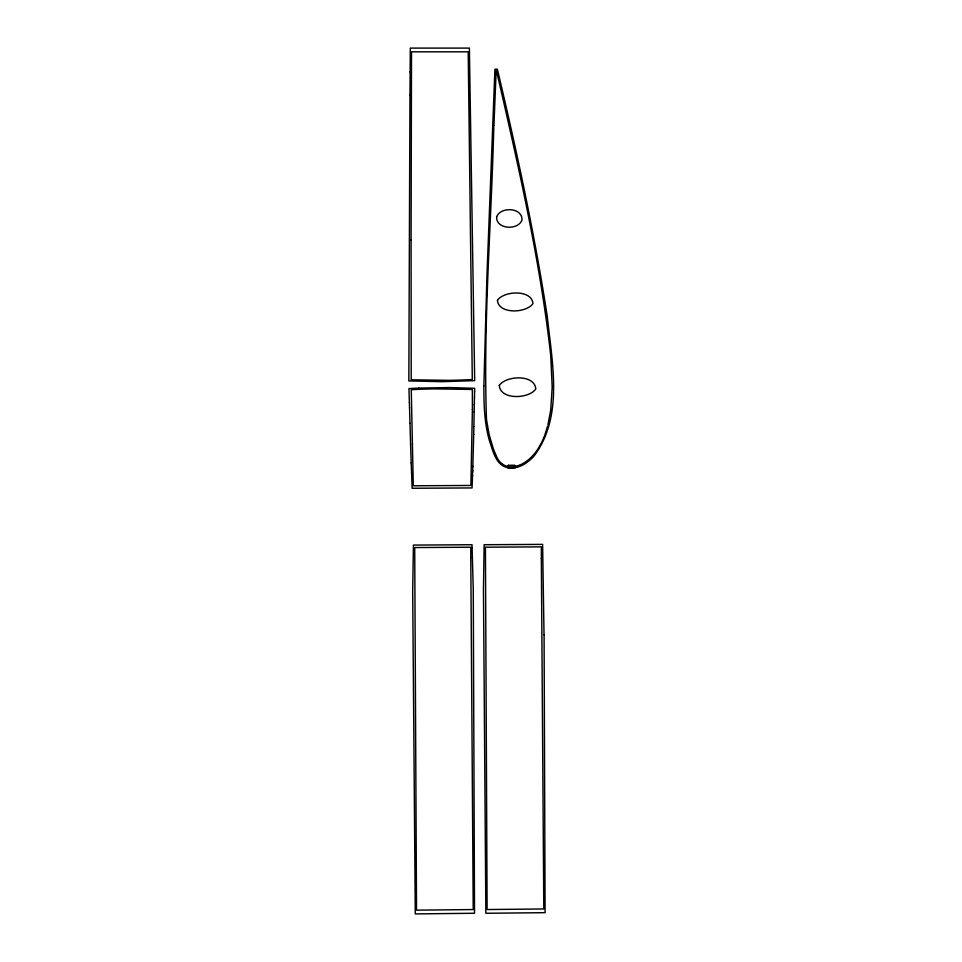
<?xml version="1.0" encoding="UTF-8"?>
<svg xmlns="http://www.w3.org/2000/svg" width="962" height="962" viewBox="0 0 962 962"><rect width="100%" height="100%" fill="white"/><g stroke="black" fill="none" stroke-linecap="round" stroke-linejoin="round"><path stroke-width="1.44" d="M474.17 411.88L474.302 404.737M474.314 404.737L474.458 397.258M544.083 634.607L545.093 912.673L485.858 913.275L483.453 589.153L484.151 544.72L542.616 544.384L544.023 634.752M409.968 94.769L408.838 380.928L441.762 381.673L474.687 380.651L469.372 48.1L410.293 48.1L410.137 71.885M410.125 71.885L409.98 94.769M474.158 411.88L473.881 426.515M473.869 426.515L473.713 434.415M473.701 434.415L472.835 466.823M472.679 471.356L472.703 470.707M472.859 466.233L472.655 471.957M472.534 475.444L472.053 487.938L412.145 488.263L411.183 462.914M472.522 475.757L472.643 472.342M547.955 424.687L550.468 411.375A50.577 50.577 0 0 0 550.769 408.994L552.104 388.552A121.753 121.753 0 0 0 552.116 385.834L550.781 356.794A140.26 140.26 0 0 0 550.517 353.727C539.826 258.261 517.207 160.967 496.236 69.577M547.594 426.07L545.021 434.451A27.898 27.898 0 0 1 544.348 436.255L543.65 437.987A35.498 35.498 0 0 1 542.929 439.67L542.183 441.293A40.332 40.332 0 0 1 541.426 442.869L538.467 448.112A42.003 42.003 0 0 1 537.626 449.41L536.495 451.046A34.331 34.331 0 0 1 535.642 452.2L534.199 454.004A27.97 27.97 0 0 1 533.333 455.002L533.044 455.315M493.831 125.433C491.51 222.739 483.128 321.055 486.459 418.723A74.904 74.904 0 0 0 486.676 420.647L489.213 434.896L493.241 448.436A54.497 54.497 0 0 0 493.734 449.771L494.42 451.503A25.409 25.409 0 0 0 494.961 452.741L495.334 453.547A20.178 20.178 0 0 1 495.851 454.749L496.32 455.94A21.236 21.236 0 0 0 497.354 458.177A16.727 16.727 0 0 0 498.16 459.523L498.376 459.836A35.786 35.786 0 0 0 499.037 460.75L499.699 461.616A11.183 11.183 0 0 0 500.673 462.638L501.178 463.095A19.565 19.565 0 0 0 502.465 464.093M472.089 547.823L472.041 544.732L413.432 545.093L412.686 591.077L415.271 913.9L474.519 913.263L473.256 589.153L472.101 547.787M502.465 464.081A14.262 14.262 0 0 0 507.744 466.474L508.056 466.522A19.36 19.36 0 0 0 511.616 466.835L511.76 466.847A15.115 15.115 0 0 0 514.009 466.654L517.099 465.981M532.467 455.94L531.902 456.553A22.511 22.511 0 0 1 531.048 457.407L529.1 459.187A20.599 20.599 0 0 1 528.282 459.872L526.442 461.279A22.21 22.21 0 0 1 524.963 462.289L523.148 463.395A24.303 24.303 0 0 1 521.176 464.43L517.291 465.933M493.927 125.457L496.212 69.492M418.831 388.095L408.958 388.576L409.379 402.561M418.843 388.095L449.446 387.566L474.663 388.299L474.615 391.197M411.183 462.914L410.582 444.216M410.582 444.216L409.992 423.316M409.98 423.316L409.535 407.443M409.523 407.443L409.391 402.561M474.591 391.209L474.482 397.258M411.087 239.899L411.207 379.786L449.398 380.351A617.46 617.46 0 0 0 472.294 379.521L468.205 51.816L411.508 51.816L411.087 239.899M470.779 557.599L473.22 909.559L416.522 910.16L414.706 547.558L470.791 547.222L470.779 557.599M472.39 409.535L470.899 485.461L413.287 485.774L411.267 389.706A617.46 617.46 0 0 1 434.163 388.876L472.354 389.454L472.39 409.535M483.874 385.906C483.85 404.401 484.319 423.196 489.538 441.077C493.073 450.829 495.43 464.49 507.07 467.58C517.376 469.865 527.356 463.456 533.97 456.132C563.852 416.486 552.008 362.373 547.33 316.775C534.547 233.55 516.774 151.166 497.378 69.264L494.913 69.288L486.976 274.555L483.874 385.906M541.341 558.525L543.795 908.958L487.109 909.547L485.425 547.198L541.365 546.873L541.341 558.525M496.657 216.763C495.767 229.353 517.845 230.688 521.969 220.154C522.847 207.551 500.781 206.217 496.657 216.763M508.261 465.295L507.852 467.736L515.271 467.688L514.802 465.247L508.261 465.295M499.29 385.437C500.24 400.168 528.956 399.062 535.786 388.961C534.848 374.23 506.12 375.336 499.29 385.437M497.438 300.252C498.472 314.442 526.25 313.287 532.96 303.631C531.926 289.442 504.148 290.596 497.438 300.252"/></g></svg>
